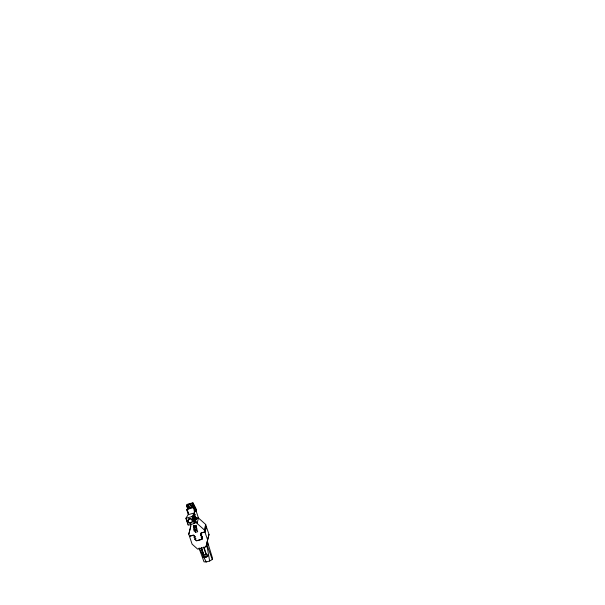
<?xml version="1.0" encoding="UTF-8"?>
<svg xmlns="http://www.w3.org/2000/svg" width="605" height="605" viewBox="0 0 605 605"><rect width="100%" height="100%" fill="white"/><g stroke="black" fill="none" stroke-linecap="round" stroke-linejoin="round"><path stroke-width="0.91" d="M194.039 525.397A5.581 0.938 74.4 0 1 194.046 526.516L194.092 531.069L196.217 530.472L196.837 528.074M194.492 527.046L194.462 526.637L194.878 527.114M195.619 526.668L195.241 526.305M197.192 518.78L196.958 517.865M196.217 530.472L195.801 529.314L196.118 525.942A5.581 0.938 74.4 0 0 196.141 525.261M197.101 518.712L196.973 518.44M192.874 517.585L192.745 518.183L194.893 514.787L194.606 513.917L192.458 517.313L192.874 517.585L194.893 514.394M193.6 519.755L193.471 520.353L195.619 516.957L195.324 516.088L193.184 519.483L193.6 519.755L195.612 516.572M194.318 521.926L194.19 522.523L196.338 519.128L196.05 518.258L193.902 521.654L194.318 521.926L196.338 518.742M202.478 536.574L201.775 539.274L196.61 540.719L194.916 539.214L195.952 538.73L194.197 537.051L195.286 536.748L193.434 535.092L189.425 536.106L188.798 534.223L190.877 525.178L190.545 524.18M190.409 527.908L190.817 526.1M201.775 539.274L202.267 537.157L201.117 537.285L201.798 534.82L200.701 535.122L201.079 533.065L204.891 531.999L207.606 539.819L205.995 546.852L197.722 549.166L192.103 544.152L189.524 536.401L193.411 535.213L194.976 536.726L193.88 537.028L195.634 538.715L194.545 539.017L196.587 540.84L201.873 539.358L202.569 536.658M201.873 539.358L202.456 536.801L201.306 536.938M206.29 526.592L209.005 534.412L205.995 546.852M188.813 507.58L186.93 507.02L186.695 504.517L192.897 502.778L193.396 504.267L191.914 506.71L192.171 505.697L192.768 507.489M186.93 507.02L187.195 506.007M201.601 535.168L200.452 535.304L200.989 532.982L204.861 531.901L204.301 529.882L197.071 523.438L196.08 521.064L194.417 523.499L188.215 525.231L185.901 518.281L188.185 514.681A4.356 0.726 74.4 0 0 187.21 509.357L187.905 506.65M187.225 510.144L187.149 510.416A1.089 1.028 14.5 0 1 187.852 509.13L187.595 509.244M187.815 512.397L187.444 510.809M191.656 507.361L188.866 508.139M193.131 505.288L192.897 502.778M185.901 518.281L192.103 516.549L194.379 512.942A4.356 0.726 74.4 0 0 193.411 507.618L194.107 504.918L192.337 505.409M194.402 507.088L194.439 508.374L194.197 506.839A1.089 1.028 14.5 0 1 195.559 507.542L196.02 510.423A1.089 1.028 14.5 0 1 195.317 511.709L194.046 507.413A1.089 1.028 14.5 0 1 195.415 508.117L196.088 510.151A1.089 1.028 14.5 0 1 195.385 511.437L194.046 507.413M195.415 508.102L195.559 507.542M188.798 534.223L190.197 528.815M195.317 511.709L195.536 510.862M197.071 523.438L198.47 518.031L195.854 510.166M194.228 528.808L193.343 526.138L195.612 525.503L197.684 531.735L195.415 532.37L196.028 529.988M204.301 529.882L205.7 524.474L198.47 518.031M204.891 531.999L206.328 526.365L205.7 524.474M205.027 532.067L206.426 526.66M207.606 539.819L209.005 534.412M199.045 548.168L204.014 561.848L206.229 561.962L209.655 561.001L212.279 559.534L212.567 558.415L207.386 541.445L208.014 544.992M194.651 527.174L195.725 526.751M196.875 517.736L197.079 518.273M194.53 526.554L195.241 526.229M194.636 526.471L195.082 526.267M187.671 508.971L187.777 509.418A1.089 1.028 14.5 0 0 187.074 510.703L187.754 512.737A1.089 1.028 14.5 0 0 188.556 513.456M205.231 554.498L204.671 554.694M186.438 505.53L192.64 503.791M191.936 506.279L192.45 506.135L192.171 507.217L190.182 507.739M187.21 509.357L193.411 507.618M188.185 514.681L194.379 512.942M194.084 523.189L196.746 522.448M194.046 526.516L196.118 525.942M193.736 529.821L195.808 529.239M194.485 525.473L193.955 525.442M205.345 556.895L204.815 556.88M196.912 518.341L196.867 517.842M186.544 519.914L186.257 519.045M187.27 522.085L186.983 521.215M187.996 524.255L187.701 523.393M199.242 548.092L203.356 556.252M204.172 557.886L206.229 561.962M212.279 559.534L206.691 544.145L209.655 561.001M194.107 504.918L196.02 510.423M193.971 505.856L194.235 506.65M194.606 513.917L194.893 514.787M195.324 516.088L195.619 516.957M196.05 518.258L196.338 519.128M191.558 507.353L190.567 504.373L191.475 507.693M203.961 547.124L206.313 554.18M203.59 547.215L205.836 553.961M189.494 507.928L188.503 504.948L189.41 508.268M192.103 516.549L194.417 523.499M201.329 547.457L203.681 554.513M201.45 547.979L203.696 554.724M201.102 548.153L203.454 555.201M194.818 530.585L195.415 532.37M187.368 511.074L187.822 512.465M197.056 518.114L197.17 518.553M190.9 522.569A2.178 2.065 14.5 0 1 189.781 522.591M189.062 518.818A2.178 2.065 14.5 0 1 190.696 518.576M192.065 519.514A2.178 2.065 14.5 0 1 192.405 520.542M195.468 511.134A1.089 1.028 14.5 0 0 196.171 509.849L195.491 507.814A1.089 1.028 14.5 0 0 194.129 507.111M193.978 507.686A1.089 1.028 14.5 0 1 195.347 508.389M187.225 510.128A1.089 1.028 14.5 0 1 187.928 508.843M196.239 509.576A1.089 1.028 14.5 0 1 195.793 510.756M187.248 509.591A1.089 1.028 14.5 0 1 187.739 508.684M188.359 513.085A1.089 1.028 14.5 0 1 187.943 512.715M190.938 522.637A2.284 2.163 14.5 0 1 189.766 522.659M189.017 518.697A2.284 2.163 14.5 0 1 190.734 518.44M192.163 519.423A2.284 2.163 14.5 0 1 192.526 520.504M205.987 554.067A1.52 0.416 -18.4 0 1 205.14 555.042A1.52 0.416 -18.4 0 1 203.514 554.959M206.63 554.634A2.609 0.711 -18.4 0 1 207.122 555.579A2.609 0.711 -18.4 0 1 203.454 556.751A2.609 0.711 -18.4 0 1 203.605 555.602M207.379 555.413A2.609 0.711 -18.4 0 1 205.912 557.084A2.609 0.711 -18.4 0 1 203.136 556.94M207.288 555.7A2.397 0.658 -18.4 0 1 207.16 556.668A2.397 0.658 -18.4 0 1 204.082 557.651A2.397 0.658 -18.4 0 1 203.666 556.857M188.836 504.32L190.537 503.844L188.836 504.32M188.337 521.964A2.178 2.065 14.5 0 0 192.088 521.888A2.178 2.065 14.5 0 0 190.053 518.818A2.178 2.065 14.5 0 0 188.337 521.964M188.246 522.017A2.284 2.163 14.5 0 0 192.186 521.933A2.284 2.163 14.5 0 0 190.053 518.719A2.284 2.163 14.5 0 0 188.246 522.017"/></g></svg>
